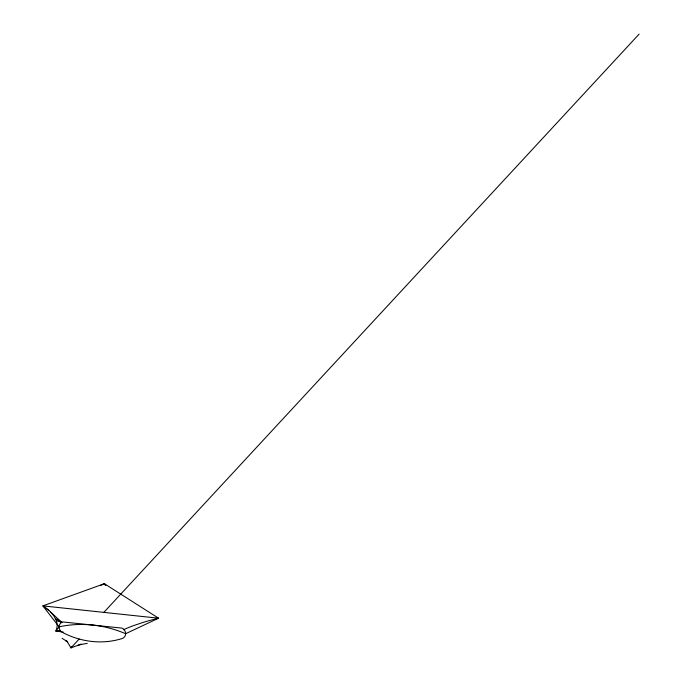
<?xml version="1.0" encoding="UTF-8"?>
<svg xmlns="http://www.w3.org/2000/svg" width="682" height="682" viewBox="0 0 682 682"><rect width="100%" height="100%" fill="white"/><g stroke="black" fill="none" stroke-linecap="round" stroke-linejoin="round"><path stroke-width="1.02" d="M71.636 646.758L70.962 647.9L66.947 641.131L65.932 640.85M92.155 625.01A113.741 106.315 50.2 0 0 59.087 626.826L55.83 631.114L63.111 632.043M79.155 639.051L70.962 647.9L81.167 644.106M103.852 612.376L639.128 34.1M50.63 612.104L54.142 616.349L56.308 620.611L61.823 622.359L62.855 621.95L122.129 628.139A5.891 5.388 44.9 0 1 125.616 633.731A5.891 5.388 44.9 0 1 121.976 638.582A78.464 71.226 40.3 0 1 62.582 632.47A5.942 5.482 41.4 0 1 59.095 627.389A5.942 5.482 41.4 0 1 61.823 622.359L48.371 609.998L42.872 605.88L104.372 583.69L158.565 618.207L125.616 633.723A113.655 106.23 50.2 0 0 92.624 625.053M59.982 630.415L55.83 631.114L56.58 629.051A133.118 42.079 2.1 0 0 56.879 622.743M55.395 618.48L61.823 622.359M67.62 641.847L62.105 638.326M45.788 607.926L48.84 610.433M105.863 585.182L104.372 583.69A57.953 32.992 -5.6 0 0 100.578 585.48M59.087 626.826L42.872 605.88L158.565 618.207A157.013 48.192 -0.6 0 0 143.092 622.419L133.825 625.53A157.013 48.192 -0.6 0 0 123.527 629.716M78.029 645.291A39.727 12.208 0.5 0 1 87.262 643.416M56.308 620.611A133.118 42.079 2.1 0 1 56.725 622.035M105.42 585.139L104.372 583.69L105.36 585.13"/></g></svg>
